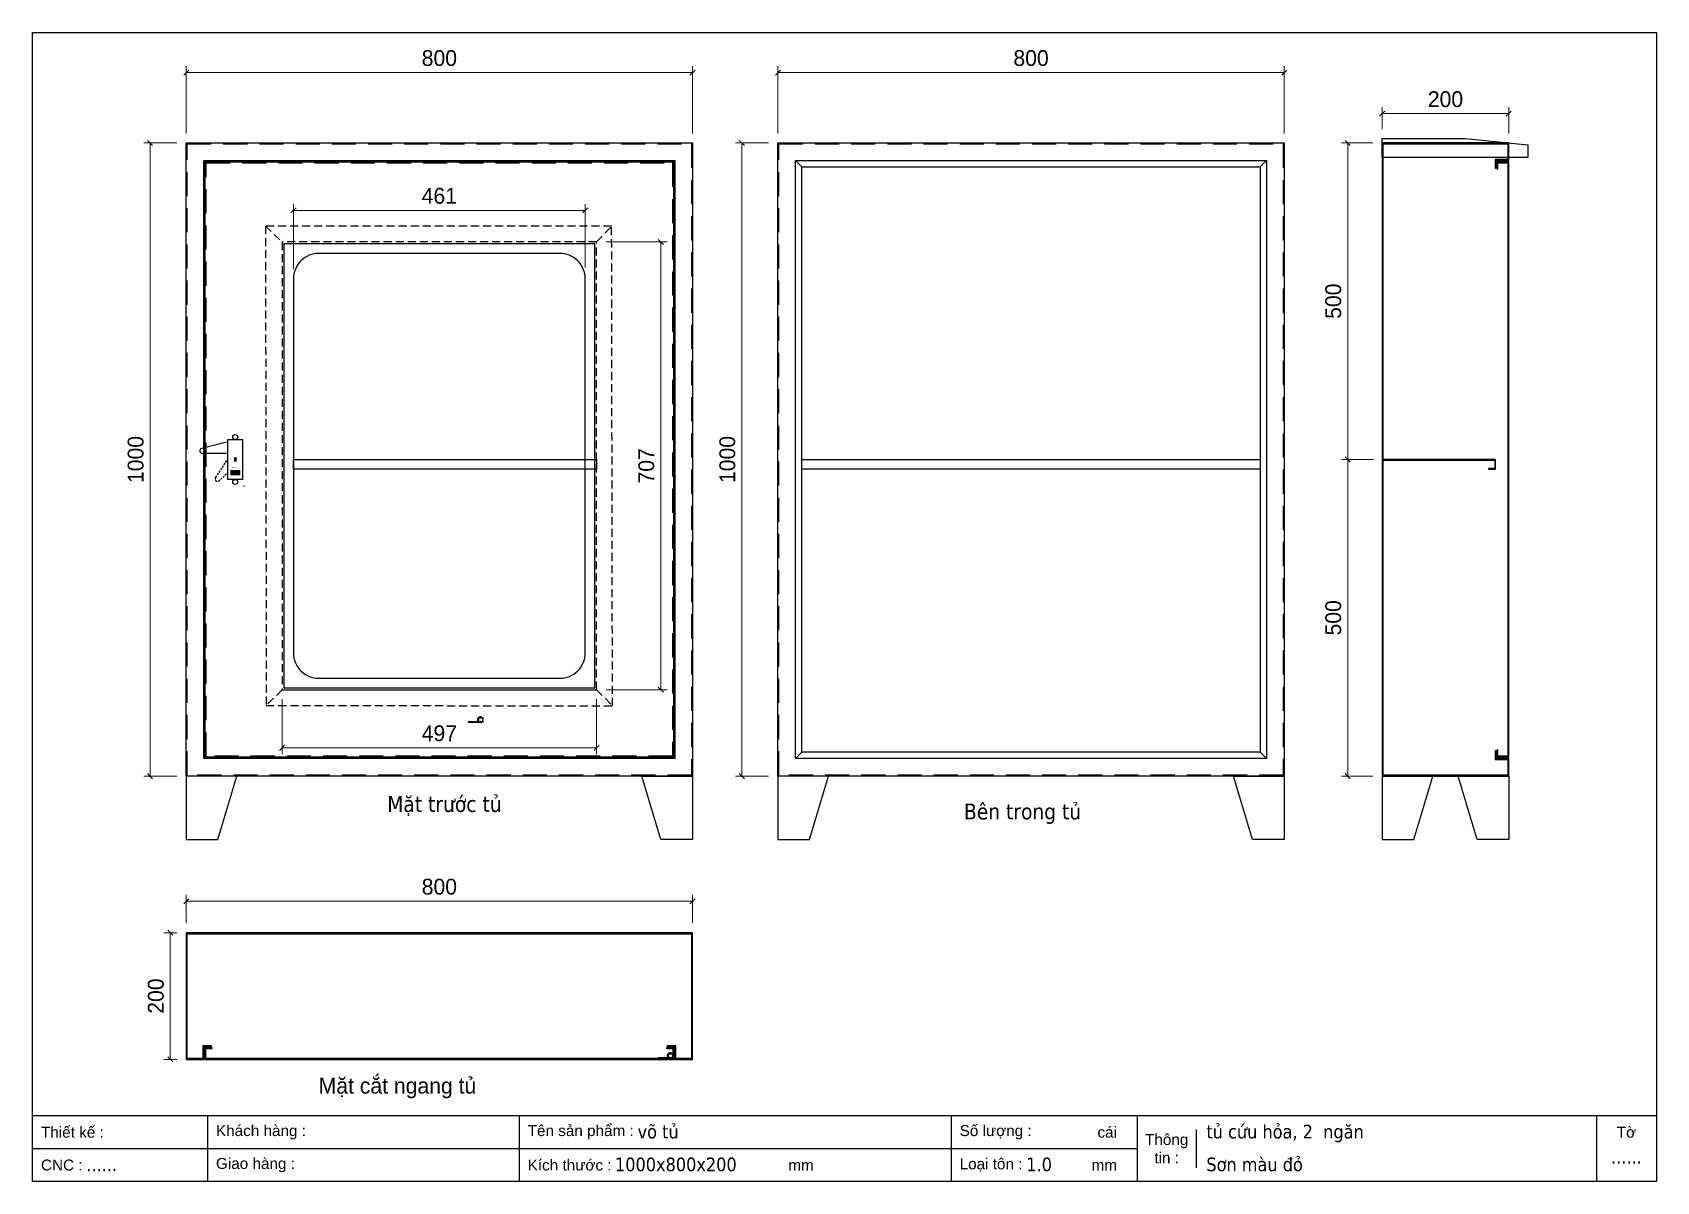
# Model space of a CAD drawing. Header units: millimetres. Extents: x 0 to 2566, y 0 to 1814.
import ezdxf
from ezdxf.enums import TextEntityAlignment as Align

# ---------------------------------------------------------------- set-up
doc = ezdxf.new("R2010")
doc.units = ezdxf.units.MM
doc.linetypes.add('HIDDEN2', pattern=[4.7625, 3.175, -1.5875])
doc.linetypes.add('HIDDENX2', pattern=[19.05, 12.7, -6.35])
doc.layers.add('DIM', color=253, linetype='Continuous')
doc.layers.add('FIRE PROTECTION', color=1, linetype='Continuous')
doc.styles.add('Arial', font='arial.ttf')
doc.styles.add('Tahoma (Input Text)', font='tahoma.ttf')
doc.dimstyles.new('Dim-25', dxfattribs={"dimtxt": 25, "dimasz": 8, "dimexe": 10, "dimexo": 15, "dimgap": 10, "dimtad": 1, "dimdec": 0, "dimtxsty": 'Standard', "dimblk": 'OBLIQUE', "dimcen": 10, "dimclrd": 5, "dimclre": 5, "dimclrt": 3, "dimazin": 3, "dimtfac": 1, "dimtdec": 0, "dimtmove": 0, "dimatfit": 3, "dimldrblk": 'OBLIQUE', "dimlwd": 9, "dimlwe": 9})

# ---------------------------------------------------------------- blocks, each defined once
blk = doc.blocks.new('khungtenAsean2')
at = {"color": 7}
for p, q in [((2970, -1980), (0, -1980)), ((320, -1980), (320, -2100)), ((890, -1980), (890, -2100)), ((1680, -1980), (1680, -2100)), ((2020, -1980), (2020, -2100)), ((2860, -1980), (2860, -2100)), ((2128.3, -2005), (2128.3, -2075)), ((2020, -2040), (0, -2040))]:
    blk.add_line(p, q, dxfattribs=at)
blk.add_lwpolyline([(0, 0), (2970, 0), (2970, -2100), (0, -2100)], close=True, dxfattribs=at)
at = {"color": 2, "char_height": 20, "style": 'Arial'}
for s, insert, width, attachment_point in [('  Thiết kế :', (0, -2010), 917.634, 4), ('  Khách hàng :', (320, -2010), 917.634, 4), ('  Tên sản phẩm :', (890, -2010), 917.634, 4), ('  Số lượng :', (1680, -2010), 917.634, 4), ('cái', (1947.6, -2010), 917.634, 4), ('Thông\\Ptin :', (2074.2, -2040), 108.311, 5), ('Tờ', (2915, -2010), 110, 5), ('  CNC :', (0, -2070), 917.634, 4), ('  Giao hàng :', (320, -2070), 917.634, 4), ('  Kích thước :', (890, -2070), 917.634, 4), ('mm', (1382.3, -2070), 917.634, 4), ('  Loại tôn :', (1680, -2070), 917.634, 4), ('mm', (1936.9, -2070), 917.634, 4)]:
    blk.add_mtext(s, dxfattribs=dict(at, insert=insert, width=width, attachment_point=attachment_point))
at = {"color": 1, "style": 'Tahoma (Input Text)', "flags": 8}
for tag, p in [('#01', (137.1, -2021.3)), ('#03', (506.6, -2019.3)), ('#05', (1106.6, -2021.3)), ('#07', (1834.7, -2021.3)), ('#09', (2146.7, -2021.3)), ('#02', (98.5, -2081.3)), ('#04', (486.1, -2081.3)), ('#06', (1065.3, -2081.3)), ('#08', (1817.4, -2081.3)), ('#10', (2146.7, -2081.3))]:
    blk.add_attdef(tag, p, '', height=25, dxfattribs=at)
blk.add_attdef('#11', text='', height=25, dxfattribs=at).set_placement((2915, -2067.3), align=Align.CENTER)
blk = doc.blocks.new('*D1')
at = {"color": 0, "linetype": 'ByBlock', "lineweight": -2}
for p, q in [((246.9, 1755.1), (238.9, 1747.1)), ((1038.9, 1747.1), (1046.9, 1755.1))]:
    blk.add_line(p, q, dxfattribs=at)
at = {"layer": 'Defpoints', "color": 0, "ltscale": 3, "transparency": 16777216}
for p in [(1042.9, 1751.1), (242.9, 1640.1), (1042.9, 1640.1)]:
    blk.add_point(p, dxfattribs=at)
at = {"layer": 'DIM', "color": 5, "lineweight": 9, "ltscale": 3, "transparency": 16777216}
for p, q in [((242.9, 1655.1), (242.9, 1761.1)), ((242.9, 1751.1), (1042.9, 1751.1)), ((1042.9, 1655.1), (1042.9, 1761.1))]:
    blk.add_line(p, q, dxfattribs=at)
at = {"layer": 'DIM', "color": 3, "ltscale": 3, "transparency": 16777216, "insert": (642.9, 1773.9), "char_height": 25, "attachment_point": 5}
blk.add_mtext('800', dxfattribs=at)
blk = doc.blocks.new('_Oblique')
at = {"color": 0, "linetype": 'ByBlock', "lineweight": -2}
blk.add_line((-0.5, -0.5), (0.5, 0.5), dxfattribs=at)
blk = doc.blocks.new('*D2')
at = {"color": 0, "linetype": 'ByBlock', "lineweight": -2}
for p, q in [((189.9, 1636.1), (181.9, 1644.1)), ((181.9, 644.1), (189.9, 636.1))]:
    blk.add_line(p, q, dxfattribs=at)
at = {"layer": 'Defpoints', "color": 0, "ltscale": 3, "transparency": 16777216}
for p in [(242.9, 1640.1), (185.9, 640.1), (242.9, 640.1)]:
    blk.add_point(p, dxfattribs=at)
at = {"layer": 'DIM', "color": 5, "lineweight": 9, "ltscale": 3, "transparency": 16777216}
for p, q in [((227.9, 1640.1), (175.9, 1640.1)), ((185.9, 1640.1), (185.9, 640.1)), ((227.9, 640.1), (175.9, 640.1))]:
    blk.add_line(p, q, dxfattribs=at)
at = {"layer": 'DIM', "color": 3, "ltscale": 3, "transparency": 16777216, "insert": (163.1, 1140.1), "char_height": 25, "attachment_point": 5, "rotation": 90}
blk.add_mtext('1000', dxfattribs=at)
blk = doc.blocks.new('khoado')
at = {"color": 1}
for p, q in [((0, 70), (-39, 59.9)), ((0, 52), (-38, 52))]:
    blk.add_line(p, q, dxfattribs=at)
at = {"color": 1, "linetype": 'HIDDEN2'}
for p, q in [((0, 40.7), (-17.3, 14.2)), ((0, 19.3), (-11.3, 9))]:
    blk.add_line(p, q, dxfattribs=at)
at = {"color": 1, "lineweight": -3}
for p, q in [((13, 45.9), (13, 39.1)), ((15, 45.9), (15, 39.1)), ((6.5, 25.4), (21.5, 25.4)), ((6.5, 23.7), (21.5, 23.7)), ((6.5, 22), (21.5, 22)), ((6.5, 20.3), (21.5, 20.3)), ((6.5, 18.6), (21.5, 18.6)), ((27, 1), (28, 0))]:
    blk.add_line(p, q, dxfattribs=at)
at = {"color": 1}
blk.add_arc((-38, 56), 4, 104.5563, 270, dxfattribs=at)
at = {"color": 1, "linetype": 'HIDDEN2'}
blk.add_arc((-14, 12), 4, 146.7823, 312.226, dxfattribs=at)
at = {"color": 1, "lineweight": -3, "insert": (14, 29.6), "char_height": 2.5, "width": 15, "attachment_point": 5}
blk.add_mtext('{\\f.VnArial|b0|i0|c0|p34;PUSH}', dxfattribs=at)
blk = doc.blocks.new('*D3')
at = {"color": 0, "linetype": 'ByBlock', "lineweight": -2}
for p, q in [((416.4, 1537.5), (408.4, 1529.5)), ((869.3, 1529.5), (877.3, 1537.5))]:
    blk.add_line(p, q, dxfattribs=at)
at = {"layer": 'Defpoints', "color": 0, "ltscale": 3, "transparency": 16777216}
for p in [(873.3, 1533.5), (412.4, 1425.6), (873.3, 1428.5)]:
    blk.add_point(p, dxfattribs=at)
at = {"layer": 'DIM', "color": 5, "lineweight": 9, "ltscale": 3, "transparency": 16777216}
for p, q in [((412.4, 1440.6), (412.4, 1543.5)), ((873.3, 1443.5), (873.3, 1543.5)), ((412.4, 1533.5), (873.3, 1533.5))]:
    blk.add_line(p, q, dxfattribs=at)
at = {"layer": 'DIM', "color": 3, "ltscale": 3, "transparency": 16777216, "insert": (642.8, 1556.3), "char_height": 25, "attachment_point": 5}
blk.add_mtext('461', dxfattribs=at)
blk = doc.blocks.new('*D4')
at = {"color": 0, "linetype": 'ByBlock', "lineweight": -2}
for p, q in [((2136.6, 1690.3), (2128.6, 1682.3)), ((2328.6, 1682.3), (2336.6, 1690.3))]:
    blk.add_line(p, q, dxfattribs=at)
at = {"layer": 'Defpoints', "color": 0, "ltscale": 3, "transparency": 16777216}
for p in [(2332.6, 1686.3), (2132.6, 1647), (2332.6, 1640.1)]:
    blk.add_point(p, dxfattribs=at)
at = {"layer": 'DIM', "color": 5, "lineweight": 9, "ltscale": 3, "transparency": 16777216}
for p, q in [((2132.6, 1662), (2132.6, 1696.3)), ((2332.6, 1655.1), (2332.6, 1696.3)), ((2132.6, 1686.3), (2332.6, 1686.3))]:
    blk.add_line(p, q, dxfattribs=at)
at = {"layer": 'DIM', "color": 3, "ltscale": 3, "transparency": 16777216, "insert": (2232.6, 1709), "char_height": 25, "attachment_point": 5}
blk.add_mtext('200', dxfattribs=at)
blk = doc.blocks.new('*D5')
at = {"color": 0, "linetype": 'ByBlock', "lineweight": -2}
for p, q in [((221.8, 388.8), (213.8, 396.8)), ((213.8, 196.8), (221.8, 188.8))]:
    blk.add_line(p, q, dxfattribs=at)
at = {"layer": 'Defpoints', "color": 0, "ltscale": 3, "transparency": 16777216}
for p in [(242.9, 392.8), (217.8, 192.8), (242.9, 192.8)]:
    blk.add_point(p, dxfattribs=at)
at = {"layer": 'DIM', "color": 5, "lineweight": 9, "ltscale": 3, "transparency": 16777216}
for p, q in [((227.9, 392.8), (207.8, 392.8)), ((217.8, 392.8), (217.8, 192.8)), ((227.9, 192.8), (207.8, 192.8))]:
    blk.add_line(p, q, dxfattribs=at)
at = {"layer": 'DIM', "color": 3, "ltscale": 3, "transparency": 16777216, "insert": (195, 292.8), "char_height": 25, "attachment_point": 5, "rotation": 90}
blk.add_mtext('200', dxfattribs=at)
blk = doc.blocks.new('ee')
at = {"color": 1}
for p, q in [((-10550.1, -19366.5), (-10531.7, -19366.5)), ((-10550.1, -19366.5), (-10550.1, -19368)), ((-10531.6, -19368), (-10550.1, -19368)), ((-10536, -19364.5), (-10534.5, -19364.2)), ((-10531.6, -19360.5), (-10526.5, -19360.5)), ((-10531.6, -19366.5), (-10526.5, -19366.5))]:
    blk.add_line(p, q, dxfattribs=at)
at = {"color": 2}
blk.add_circle((-10531.6, -19363.5), 4, dxfattribs=at)
at = {"color": 1}
for radius, start, end in [(4.5, 41.8103, 193.4301), (3, 90, 193.4301), (3, 90, 270), (3, 267.0927, 270), (4.5, 270, 318.1897)]:
    blk.add_arc((-10531.6, -19363.5), radius, start, end, dxfattribs=at)
blk = doc.blocks.new('*D6')
at = {"color": 0, "linetype": 'ByBlock', "lineweight": -2}
for p, q in [((996.8, 1479.6), (988.8, 1487.6)), ((988.8, 780.6), (996.8, 772.6))]:
    blk.add_line(p, q, dxfattribs=at)
at = {"layer": 'Defpoints', "color": 0, "ltscale": 3, "transparency": 16777216}
for p in [(891.4, 1483.6), (891.4, 776.6), (992.8, 776.6)]:
    blk.add_point(p, dxfattribs=at)
at = {"layer": 'DIM', "color": 5, "lineweight": 9, "ltscale": 3, "transparency": 16777216}
for p, q in [((906.4, 1483.6), (1002.8, 1483.6)), ((992.8, 1483.6), (992.8, 776.6)), ((906.4, 776.6), (1002.8, 776.6))]:
    blk.add_line(p, q, dxfattribs=at)
at = {"layer": 'DIM', "color": 3, "ltscale": 3, "transparency": 16777216, "insert": (970, 1130.1), "char_height": 25, "attachment_point": 5, "rotation": 90}
blk.add_mtext('707', dxfattribs=at)
blk = doc.blocks.new('*D7')
at = {"color": 0, "linetype": 'ByBlock', "lineweight": -2}
for p, q in [((398.4, 688.8), (390.4, 680.8)), ((887.4, 680.8), (895.4, 688.8))]:
    blk.add_line(p, q, dxfattribs=at)
at = {"layer": 'Defpoints', "color": 0, "ltscale": 3, "transparency": 16777216}
for p in [(394.4, 776.6), (891.4, 776.6), (891.4, 684.8)]:
    blk.add_point(p, dxfattribs=at)
at = {"layer": 'DIM', "color": 5, "lineweight": 9, "ltscale": 3, "transparency": 16777216}
for p, q in [((394.4, 761.6), (394.4, 674.8)), ((891.4, 761.6), (891.4, 674.8)), ((394.4, 684.8), (891.4, 684.8))]:
    blk.add_line(p, q, dxfattribs=at)
at = {"layer": 'DIM', "color": 3, "ltscale": 3, "transparency": 16777216, "insert": (642.9, 707.6), "char_height": 25, "attachment_point": 5}
blk.add_mtext('497', dxfattribs=at)
blk = doc.blocks.new('*D8')
at = {"color": 0, "linetype": 'ByBlock', "lineweight": -2}
for p, q in [((246.9, 446.6), (238.9, 438.6)), ((1038.9, 438.6), (1046.9, 446.6))]:
    blk.add_line(p, q, dxfattribs=at)
at = {"color": 5, "lineweight": 9, "ltscale": 3, "transparency": 16777216}
for p, q in [((242.9, 407.8), (242.9, 452.6)), ((242.9, 442.6), (1042.9, 442.6)), ((1042.9, 407.8), (1042.9, 452.6))]:
    blk.add_line(p, q, dxfattribs=at)
at = {"layer": 'Defpoints', "color": 0, "ltscale": 3, "transparency": 16777216}
for p in [(1042.9, 442.6), (242.9, 392.8), (1042.9, 392.8)]:
    blk.add_point(p, dxfattribs=at)
at = {"color": 3, "ltscale": 3, "transparency": 16777216, "insert": (642.9, 465.4), "char_height": 25, "attachment_point": 5}
blk.add_mtext('800', dxfattribs=at)
blk = doc.blocks.new('*D9')
at = {"color": 0, "linetype": 'ByBlock', "lineweight": -2}
for p, q in [((1181.8, 1755.1), (1173.8, 1747.1)), ((1973.8, 1747.1), (1981.8, 1755.1))]:
    blk.add_line(p, q, dxfattribs=at)
at = {"layer": 'Defpoints', "color": 0, "ltscale": 3, "transparency": 16777216}
for p in [(1977.8, 1751.1), (1177.8, 1640.1), (1977.8, 1640.1)]:
    blk.add_point(p, dxfattribs=at)
at = {"layer": 'DIM', "color": 5, "lineweight": 9, "ltscale": 3, "transparency": 16777216}
for p, q in [((1177.8, 1655.1), (1177.8, 1761.1)), ((1177.8, 1751.1), (1977.8, 1751.1)), ((1977.8, 1655.1), (1977.8, 1761.1))]:
    blk.add_line(p, q, dxfattribs=at)
at = {"layer": 'DIM', "color": 3, "ltscale": 3, "transparency": 16777216, "insert": (1577.8, 1773.9), "char_height": 25, "attachment_point": 5}
blk.add_mtext('800', dxfattribs=at)
blk = doc.blocks.new('*D10')
at = {"color": 0, "linetype": 'ByBlock', "lineweight": -2}
for p, q in [((1124.8, 1636.1), (1116.8, 1644.1)), ((1116.8, 644.1), (1124.8, 636.1))]:
    blk.add_line(p, q, dxfattribs=at)
at = {"layer": 'Defpoints', "color": 0, "ltscale": 3, "transparency": 16777216}
for p in [(1177.8, 1640.1), (1120.8, 640.1), (1177.8, 640.1)]:
    blk.add_point(p, dxfattribs=at)
at = {"layer": 'DIM', "color": 5, "lineweight": 9, "ltscale": 3, "transparency": 16777216}
for p, q in [((1162.8, 1640.1), (1110.8, 1640.1)), ((1120.8, 1640.1), (1120.8, 640.1)), ((1162.8, 640.1), (1110.8, 640.1))]:
    blk.add_line(p, q, dxfattribs=at)
at = {"layer": 'DIM', "color": 3, "ltscale": 3, "transparency": 16777216, "insert": (1098, 1140.1), "char_height": 25, "attachment_point": 5, "rotation": 90}
blk.add_mtext('1000', dxfattribs=at)
blk = doc.blocks.new('*D11')
at = {"color": 0, "linetype": 'ByBlock', "lineweight": -2}
for p, q in [((189.9, 1636.1), (181.9, 1644.1)), ((181.9, 644.1), (189.9, 636.1))]:
    blk.add_line(p, q, dxfattribs=at)
at = {"layer": 'Defpoints', "color": 0, "ltscale": 3, "transparency": 16777216}
for p in [(242.9, 1640.1), (185.9, 640.1), (242.9, 640.1)]:
    blk.add_point(p, dxfattribs=at)
at = {"layer": 'DIM', "color": 5, "lineweight": 9, "ltscale": 3, "transparency": 16777216}
for p, q in [((227.9, 1640.1), (175.9, 1640.1)), ((185.9, 1640.1), (185.9, 640.1)), ((227.9, 640.1), (175.9, 640.1))]:
    blk.add_line(p, q, dxfattribs=at)
at = {"layer": 'DIM', "color": 3, "ltscale": 3, "transparency": 16777216, "insert": (163.1, 1140.1), "char_height": 25, "attachment_point": 5, "rotation": 90}
blk.add_mtext('1000', dxfattribs=at)
blk = doc.blocks.new('*D12')
at = {"color": 5, "lineweight": 9, "ltscale": 3, "transparency": 16777216}
for p, q in [((2119.1, 1140.1), (2068.2, 1140.1)), ((2078.2, 640.1), (2078.2, 1140.1)), ((2117.6, 640.1), (2068.2, 640.1))]:
    blk.add_line(p, q, dxfattribs=at)
at = {"color": 0, "linetype": 'ByBlock', "lineweight": -2}
for p, q in [((2082.2, 1136.1), (2074.2, 1144.1)), ((2074.2, 644.1), (2082.2, 636.1))]:
    blk.add_line(p, q, dxfattribs=at)
at = {"layer": 'Defpoints', "color": 0, "ltscale": 3, "transparency": 16777216}
for p in [(2078.2, 1140.1), (2134.1, 1140.1), (2132.6, 640.1)]:
    blk.add_point(p, dxfattribs=at)
at = {"color": 3, "ltscale": 3, "transparency": 16777216, "insert": (2055.4, 890.1), "char_height": 25, "attachment_point": 5, "rotation": 90}
blk.add_mtext('500', dxfattribs=at)
blk = doc.blocks.new('*D13')
at = {"color": 0, "linetype": 'ByBlock', "lineweight": -2}
for p, q in [((2082.2, 1636.1), (2074.2, 1644.1)), ((2074.2, 1144.1), (2082.2, 1136.1))]:
    blk.add_line(p, q, dxfattribs=at)
at = {"color": 5, "lineweight": 9, "ltscale": 3, "transparency": 16777216}
for p, q in [((2117.6, 1640.1), (2068.2, 1640.1)), ((2078.2, 1140.1), (2078.2, 1640.1)), ((2119.1, 1140.1), (2068.2, 1140.1))]:
    blk.add_line(p, q, dxfattribs=at)
at = {"layer": 'Defpoints', "color": 0, "ltscale": 3, "transparency": 16777216}
for p in [(2078.2, 1640.1), (2132.6, 1640.1), (2134.1, 1140.1)]:
    blk.add_point(p, dxfattribs=at)
at = {"color": 3, "ltscale": 3, "transparency": 16777216, "insert": (2055.4, 1390.1), "char_height": 25, "attachment_point": 5, "rotation": 90}
blk.add_mtext('500', dxfattribs=at)

msp = doc.modelspace()

# ---------------------------------------------------------------- hatches: boundary and pattern name
at = {"ltscale": 3}
h = msp.add_hatch(dxfattribs=at)
h.set_pattern_fill('ANSI34', color=4, scale=100, style=0)
h.set_pattern_definition([(45, (-855848.6, -1453585), (-5303.3, 5303.3), []), (45, (-854081, -1453585), (-5303.3, 5303.3), []), (45, (-852313, -1453585), (-5303.3, 5303.3), []), (45, (-850545, -1453585), (-5303.3, 5303.3), [])])
h.paths.add_polyline_path([(452.4, 1465.6, 0.414214), (412.4, 1425.6), (412.4, 834.6, 0.414214), (452.4, 794.6), (833.4, 794.6, 0.414214), (873.4, 834.6), (873.4, 1425.6, 0.414214), (833.4, 1465.6)])

# ---------------------------------------------------------------- linework, layer by layer
for p, q in [((1205.8, 1612.1), (1215.8, 1602.1)), ((1949.8, 1612.1), (1939.8, 1602.1)), ((394.4, 776.6), (891.4, 776.6)), ((1215.8, 678.1), (1205.8, 668.1)), ((1939.8, 678.1), (1949.8, 668.1))]:
    msp.add_line(p, q, dxfattribs=at)
at = {"color": 7, "linetype": 'HIDDENX2'}
for p, q in [((368.1, 1508.7), (394.4, 1483.6)), ((891.4, 1483.6), (915.1, 1508.4)), ((394.4, 776.6), (369.4, 751.6)), ((891.4, 776.6), (916.4, 751.2))]:
    msp.add_line(p, q, dxfattribs=at)
at = {"ltscale": 3}
for points in [[(242.9, 1640.1), (1042.9, 1640.1), (1042.9, 640.1), (242.9, 640.1)], [(1177.8, 1640.1), (1977.8, 1640.1), (1977.8, 640.1), (1177.8, 640.1)], [(270.9, 1612.1), (1014.9, 1612.1), (1014.9, 668.1), (270.9, 668.1)], [(1205.8, 1612.1), (1949.8, 1612.1), (1949.8, 668.1), (1205.8, 668.1)], [(1215.8, 1602.1), (1939.8, 1602.1), (1939.8, 678.1), (1215.8, 678.1)]]:
    msp.add_lwpolyline(points, close=True, dxfattribs=at)
at = {"linetype": 'HIDDENX2', "ltscale": 3}
for points in [[(244.4, 1638.6), (1041.4, 1638.6), (1041.4, 641.6), (244.4, 641.6)], [(1179.3, 1638.6), (1976.3, 1638.6), (1976.3, 641.6), (1179.3, 641.6)]]:
    msp.add_lwpolyline(points, close=True, dxfattribs=at)
at = {"color": 7}
for points in [[(2132.6, 1640.1), (2132.6, 640.1), (2332.6, 640.1), (2332.6, 668.1), (2312.6, 668.1), (2312.6, 680.1), (2311.1, 680.1), (2311.1, 666.6), (2331.1, 666.6), (2331.1, 641.6), (2134.1, 641.6), (2134.1, 1638.6), (2134.1, 1638.6), (2134.1, 1638.6), (2134.1, 1638.6), (2331.1, 1638.6), (2331.1, 1613.6), (2311.1, 1613.6), (2311.1, 1600.1), (2312.6, 1600.1), (2312.6, 1612.1), (2332.6, 1612.1), (2332.6, 1640.1), (2132.6, 1640.1)], [(2315.6, 1598.6), (2315.6, 1608.6), (2331.1, 1608.6), (2331.1, 671.6), (2315.6, 671.6), (2315.6, 681.6), (2314.1, 681.6), (2314.1, 670.1), (2332.6, 670.1), (2332.6, 1610.1), (2314.1, 1610.1), (2314.1, 1598.6)], [(242.9, 540.1), (292.9, 540.1), (322.9, 640.1), (242.9, 640.1)], [(1042.9, 540.1), (992.9, 540.1), (962.9, 640.1), (1042.9, 640.1)], [(1177.8, 540.1), (1227.8, 540.1), (1257.8, 640.1), (1177.8, 640.1)], [(1977.8, 540.1), (1927.8, 540.1), (1897.8, 640.1), (1977.8, 640.1)], [(2132.6, 540.1), (2182.6, 540.1), (2212.6, 640.1), (2132.6, 640.1)], [(2332.6, 540.1), (2282.6, 540.1), (2252.6, 640.1), (2332.6, 640.1)], [(1042.9, 392.8), (242.9, 392.8), (242.9, 192.8), (270.9, 192.8), (270.9, 212.8), (282.9, 212.8), (282.9, 214.3), (269.4, 214.3), (269.4, 194.3), (244.4, 194.3), (244.4, 391.3), (1041.4, 391.3), (1041.4, 391.3), (1041.4, 391.3), (1041.4, 391.3), (1041.4, 194.3), (1016.4, 194.3), (1016.4, 214.3), (1002.9, 214.3), (1002.9, 212.8), (1014.9, 212.8), (1014.9, 192.8), (1042.9, 192.8), (1042.9, 392.8)], [(1001.9, 209.8), (1011.9, 209.8), (1011.9, 194.3), (273.9, 194.3), (273.9, 209.8), (283.9, 209.8), (283.9, 211.3), (272.4, 211.3), (272.4, 192.8), (1013.4, 192.8), (1013.4, 211.3), (1001.9, 211.3)]]:
    msp.add_lwpolyline(points, close=True, dxfattribs=at)
at = {"color": 6, "ltscale": 3}
msp.add_lwpolyline([(272.9, 1610.1), (1012.9, 1610.1), (1012.9, 670.1), (272.9, 670.1)], close=True, dxfattribs=at)
at = {"color": 6, "linetype": 'HIDDENX2', "ltscale": 3}
msp.add_lwpolyline([(274.4, 1608.6), (1011.4, 1608.6), (1011.4, 671.6), (274.4, 671.6)], close=True, dxfattribs=at)
at = {"color": 7, "linetype": 'HIDDENX2'}
for points in [[(369.4, 751.6), (916.4, 751.2), (915.1, 1508.4), (368.1, 1508.7)], [(394.4, 776.6), (891.4, 776.6), (891.4, 1483.6), (394.4, 1483.6)]]:
    msp.add_lwpolyline(points, close=True, dxfattribs=at)
at = {"color": 4}
msp.add_lwpolyline([(397.4, 779.6), (888.4, 779.6), (888.4, 1480.6), (397.4, 1480.6)], close=True, dxfattribs=at)
at = {"color": 2}
msp.add_lwpolyline([(452.4, 794.6), (833.4, 794.6, 0.414214), (873.4, 834.6), (873.4, 1425.6, 0.414214), (833.4, 1465.6), (452.4, 1465.6, 0.414214), (412.4, 1425.6), (412.4, 834.6, 0.414214)], format="xyb", close=True, dxfattribs=at)
msp.add_lwpolyline([(308.9, 1171.6), (331.9, 1171.6), (331.9, 1108.6), (308.9, 1108.6)], close=True, dxfattribs=at)
at = {"color": 3, "ltscale": 3}
for points in [[(412.4, 1140.1), (891.4, 1140.1), (891.4, 1125.1), (412.4, 1125.1)], [(1215.8, 1140.1), (1939.8, 1140.1), (1939.8, 1125.1), (1215.8, 1125.1)]]:
    msp.add_lwpolyline(points, close=True, dxfattribs=at)
at = {"color": 3}
msp.add_lwpolyline([(2300.6, 1125.1), (2311.6, 1125.1), (2311.6, 1140.1), (2132.6, 1140.1), (2132.6, 1139.1), (2310.6, 1139.1), (2310.6, 1126.1), (2300.6, 1126.1)], close=True, dxfattribs=at)
at = {"color": 2}
for centre in [(320.4, 1175.6), (320.4, 1104.6)]:
    msp.add_circle(centre, 4, dxfattribs=at)
at = {"layer": 'FIRE PROTECTION', "linetype": 'Continuous'}
msp.add_lwpolyline([(2362.6, 1617), (2132.6, 1617), (2132.6, 1647), (2263.8, 1647), (2362.6, 1637)], close=True, dxfattribs=at)

# ---------------------------------------------------------------- block references
at = {"color": 7}
ref = msp.add_blockref('khungtenAsean2', (0, 1814.4), dxfattribs=dict(at, xscale=0.8640000000077634, yscale=0.8640000000077634, zscale=0.8640000000077634))
ref.add_attrib('#11', '......', dxfattribs={"color": 1, "height": 21.6, "style": 'Tahoma (Input Text)'}).set_placement((2518.6, 28.2), align=Align.CENTER)
ref.add_attrib('#09', 'tủ cứu hỏa, 2  ngăn', (1854.8, 68), dxfattribs={"color": 1, "height": 21.6, "style": 'Tahoma (Input Text)'})
ref.add_attrib('#10', 'Sơn màu đỏ', (1854.8, 16.2), dxfattribs={"color": 1, "height": 21.6, "style": 'Tahoma (Input Text)'})
ref.add_attrib('#08', '1.0', (1570.3, 16.2), dxfattribs={"color": 1, "height": 21.6, "style": 'Tahoma (Input Text)'})
ref.add_attrib('#06', '1000x800x200', (920.4, 16.2), dxfattribs={"color": 1, "height": 21.6, "style": 'Tahoma (Input Text)'})
ref.add_attrib('#05', 'võ tủ', (956.1, 68), dxfattribs={"color": 1, "height": 21.6, "style": 'Tahoma (Input Text)'})
ref.add_attrib('#02', '......', (85.1, 16.2), dxfattribs={"color": 1, "height": 21.6, "style": 'Tahoma (Input Text)'})
msp.add_blockref('khoado', (306.4, 1097.6), dxfattribs=at)
for p in [(11239.2, 20092.8), (11539.2, 19562.3)]:
    msp.add_blockref('ee', p)

# ---------------------------------------------------------------- texts
at = {"color": 2, "char_height": 25, "attachment_point": 5}
for s, insert, width in [('{\\fTahoma|b0|i0|c0|p34;Mặt trước tủ}', (650.9, 592.9), 825), ('{\\fTahoma|b0|i0|c0|p34;Bên trong tủ}', (1564.4, 580.7), 775), ('Mặt cắt ngang tủ', (576.7, 147.5), 775)]:
    msp.add_mtext(s, dxfattribs=dict(at, insert=insert, width=width))

# ---------------------------------------------------------------- dimensions: what is measured, and where the dimension line sits
at = {"ltscale": 3}
for base, p1, p2, picture, middle in [((185.9, 640.1), (242.9, 540.1), (242.9, 640.1), '*D11', (163.1, 590.1)), ((2078.2, 1640.1), (2134.1, 1140.1), (2132.6, 1640.1), '*D13', (2055.4, 1390.1)), ((2078.2, 1140.1), (2132.6, 640.1), (2134.1, 1140.1), '*D12', (2055.4, 890.1))]:
    dim = msp.add_linear_dim(base=base, p1=p1, p2=p2, angle=90, dimstyle='Dim-25', dxfattribs=at)
    dim.commit()
    dim.dimension.update_dxf_attribs({"geometry": picture, "text_midpoint": middle})
dim = msp.add_linear_dim(base=(1042.9, 442.6), p1=(242.9, 392.8), p2=(1042.9, 392.8), dimstyle='Dim-25', dxfattribs=at)
dim.commit()
dim.dimension.update_dxf_attribs({"geometry": '*D8', "text_midpoint": (642.9, 465.4)})
at = {"layer": 'DIM', "ltscale": 3}
for base, p1, p2, picture, middle in [((1042.9, 1751.1), (242.9, 1640.1), (1042.9, 1640.1), '*D1', (642.9, 1773.9)), ((1977.8, 1751.1), (1177.8, 1640.1), (1977.8, 1640.1), '*D9', (1577.8, 1773.9)), ((2332.6, 1686.3), (2132.6, 1647), (2332.6, 1640.1), '*D4', (2232.6, 1709)), ((873.3, 1533.5), (412.4, 1425.6), (873.3, 1428.5), '*D3', (642.8, 1556.3)), ((891.4, 684.8), (394.4, 776.6), (891.4, 776.6), '*D7', (642.9, 707.6))]:
    dim = msp.add_linear_dim(base=base, p1=p1, p2=p2, dimstyle='Dim-25', dxfattribs=at)
    dim.commit()
    dim.dimension.update_dxf_attribs({"geometry": picture, "text_midpoint": middle})
for base, p1, p2, picture, middle in [((185.9, 640.1), (242.9, 1640.1), (242.9, 640.1), '*D2', (163.1, 1140.1)), ((1120.8, 640.1), (1177.8, 1640.1), (1177.8, 640.1), '*D10', (1098, 1140.1)), ((992.8, 776.6), (891.4, 1483.6), (891.4, 776.6), '*D6', (970, 1130.1)), ((217.8, 192.8), (242.9, 392.8), (242.9, 192.8), '*D5', (195, 292.8))]:
    dim = msp.add_linear_dim(base=base, p1=p1, p2=p2, angle=90, dimstyle='Dim-25', dxfattribs=at)
    dim.commit()
    dim.dimension.update_dxf_attribs({"geometry": picture, "text_midpoint": middle})

doc.saveas('drawing.dxf')
